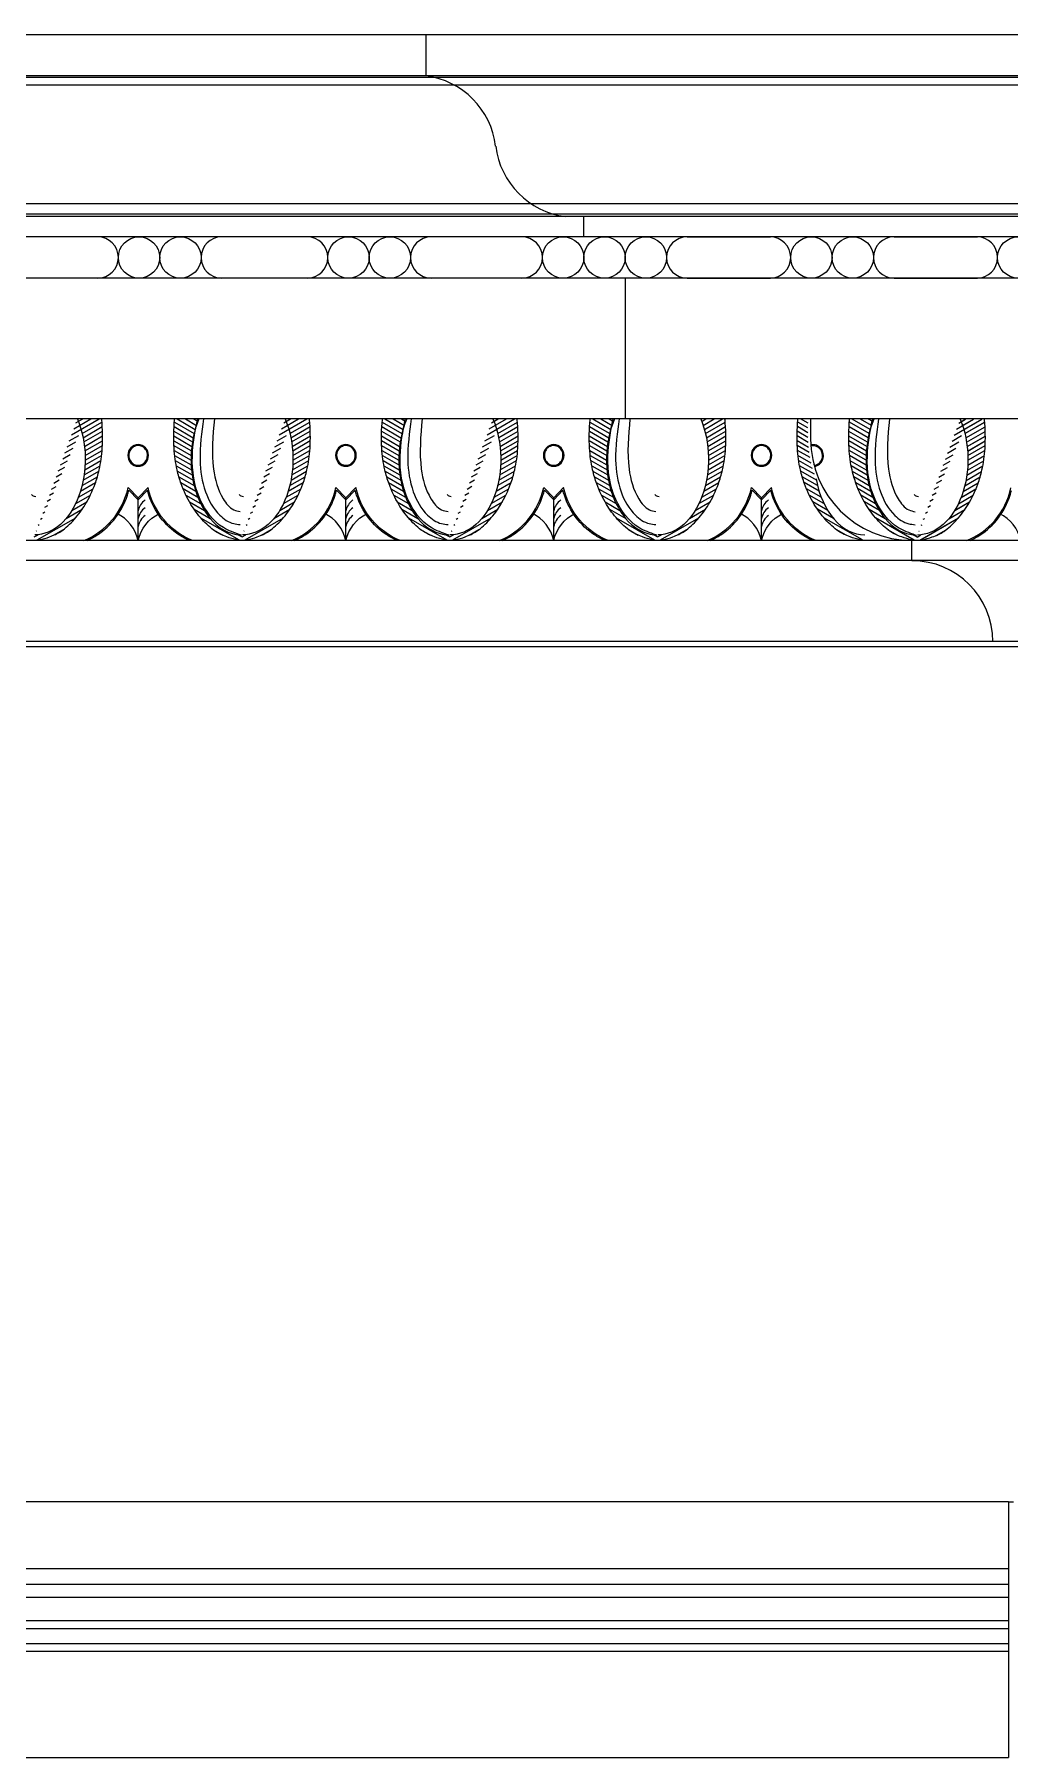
# Model space of a CAD drawing. Header units: millimetres. Extents: x -942 to 1387, y 0 to 1964.
# Drawn here: x 455.7 to 644.2, y 1139.8 to 1473.2 of the extents above; entities that cross this region are included whole.
import ezdxf

# ---------------------------------------------------------------- set-up
doc = ezdxf.new("R2010")
doc.units = ezdxf.units.MM
doc.layers.add('ceco.net 174', color=7, linetype='Continuous')

msp = doc.modelspace()

# ---------------------------------------------------------------- hatches: boundary and pattern name
at = {"layer": 'ceco.net 174'}
h = msp.add_hatch(dxfattribs=at)
h.set_pattern_fill('LINE', color=256, scale=0.25, angle=30, style=0)
h.set_pattern_definition([(30, (-1407.2446, -743.4824), (-0.396875, 0.68740766), [])])
edge = h.paths.add_edge_path()
edge.add_spline(control_points=[(456.41, 1375.4), (457.32, 1375.57), (458.91, 1376.08), (461.03, 1377.04), (463.56, 1379.45), (465.71, 1382.42), (467.25, 1385.63), (468.35, 1389.37), (468.9, 1393.33), (468.83, 1396.87), (468.64, 1398.75), (468.64, 1398.8)], knot_values=[0, 0, 0, 0, 1.778216, 4.322494, 7.679394, 11.44971, 16.024111, 18.840232, 22.952868, 27.800435, 27.933116, 27.933116, 27.933116, 27.933116], degree=3, periodic=0)
edge.add_line((468.64, 1398.8), (463.95, 1398.8))
edge.add_ellipse((455.7, 1390.98), major_axis=(0, -14.6), ratio=0.669184, start_angle=0, end_angle=122.3722, ccw=False)
edge.add_line((455.7, 1376.38), (455.61, 1376.38))
edge.add_line((455.61, 1376.38), (455.61, 1375.4))
edge.add_line((455.61, 1375.4), (456.41, 1375.4))
h = msp.add_hatch(dxfattribs=at)
h.set_pattern_fill('LINE', color=256, scale=0.25, angle=30, style=0)
h.set_pattern_definition([(150, (2358.6426, -743.4824), (0.396875, 0.68740766), [])])
edge = h.paths.add_edge_path()
edge.add_spline(control_points=[(494.99, 1375.4), (494.08, 1375.57), (492.49, 1376.08), (490.37, 1377.04), (487.84, 1379.45), (485.68, 1382.42), (484.15, 1385.63), (483.05, 1389.37), (482.5, 1393.33), (482.57, 1396.87), (482.76, 1398.75), (482.76, 1398.8)], knot_values=[0, 0, 0, 0, 1.778216, 4.322494, 7.679394, 11.44971, 16.024111, 18.840232, 22.952868, 27.800435, 27.933116, 27.933116, 27.933116, 27.933116], degree=3, periodic=0)
edge.add_line((482.76, 1398.8), (487.45, 1398.8))
edge.add_ellipse((495.7, 1390.98), major_axis=(0, -14.6), ratio=0.669184, start_angle=237.6278, end_angle=360)
edge.add_line((495.7, 1376.38), (495.79, 1376.38))
edge.add_line((495.79, 1376.38), (495.79, 1375.4))
edge.add_line((495.79, 1375.4), (494.99, 1375.4))
h = msp.add_hatch(dxfattribs=at)
h.set_pattern_fill('LINE', color=256, scale=0.25, angle=30, style=0)
h.set_pattern_definition([(30, (-1367.0715, -743.4824), (-0.396875, 0.68740766), [])])
edge = h.paths.add_edge_path()
edge.add_spline(control_points=[(496.59, 1375.4), (497.49, 1375.57), (499.08, 1376.08), (501.2, 1377.04), (503.73, 1379.45), (505.89, 1382.42), (507.42, 1385.63), (508.52, 1389.37), (509.07, 1393.33), (509.01, 1396.87), (508.81, 1398.75), (508.81, 1398.8)], knot_values=[0, 0, 0, 0, 1.778216, 4.322494, 7.679394, 11.44971, 16.024111, 18.840232, 22.952868, 27.800435, 27.933116, 27.933116, 27.933116, 27.933116], degree=3, periodic=0)
edge.add_line((508.81, 1398.8), (504.12, 1398.8))
edge.add_ellipse((495.87, 1390.98), major_axis=(0, -14.6), ratio=0.669184, start_angle=0, end_angle=122.3722, ccw=False)
edge.add_line((495.87, 1376.38), (495.79, 1376.38))
edge.add_line((495.79, 1376.38), (495.79, 1375.4))
edge.add_line((495.79, 1375.4), (496.59, 1375.4))
h = msp.add_hatch(dxfattribs=at)
h.set_pattern_fill('LINE', color=256, scale=0.25, angle=30, style=0)
h.set_pattern_definition([(150, (2398.8156, -743.4824), (0.396875, 0.68740766), [])])
edge = h.paths.add_edge_path()
edge.add_spline(control_points=[(535.16, 1375.4), (534.25, 1375.57), (532.66, 1376.08), (530.54, 1377.04), (528.01, 1379.45), (525.86, 1382.42), (524.33, 1385.63), (523.22, 1389.37), (522.67, 1393.33), (522.74, 1396.87), (522.93, 1398.75), (522.94, 1398.8)], knot_values=[0, 0, 0, 0, 1.778216, 4.322494, 7.679394, 11.44971, 16.024111, 18.840232, 22.952868, 27.800435, 27.933116, 27.933116, 27.933116, 27.933116], degree=3, periodic=0)
edge.add_line((522.94, 1398.8), (527.62, 1398.8))
edge.add_ellipse((535.87, 1390.98), major_axis=(0, -14.6), ratio=0.669184, start_angle=237.6278, end_angle=360)
edge.add_line((535.87, 1376.38), (535.96, 1376.38))
edge.add_line((535.96, 1376.38), (535.96, 1375.4))
edge.add_line((535.96, 1375.4), (535.16, 1375.4))
h = msp.add_hatch(dxfattribs=at)
h.set_pattern_fill('LINE', color=256, scale=0.25, angle=30, style=0)
h.set_pattern_definition([(30, (-1326.8985, -743.4824), (-0.396875, 0.68740766), [])])
edge = h.paths.add_edge_path()
edge.add_spline(control_points=[(536.76, 1375.4), (537.67, 1375.57), (539.25, 1376.08), (541.37, 1377.04), (543.91, 1379.45), (546.06, 1382.42), (547.59, 1385.63), (548.7, 1389.37), (549.24, 1393.33), (549.18, 1396.87), (548.99, 1398.75), (548.98, 1398.8)], knot_values=[0, 0, 0, 0, 1.778216, 4.322494, 7.679394, 11.44971, 16.024111, 18.840232, 22.952868, 27.800435, 27.933116, 27.933116, 27.933116, 27.933116], degree=3, periodic=0)
edge.add_line((548.98, 1398.8), (544.3, 1398.8))
edge.add_ellipse((536.05, 1390.98), major_axis=(0, -14.6), ratio=0.669184, start_angle=0, end_angle=122.3722, ccw=False)
edge.add_line((536.05, 1376.38), (535.96, 1376.38))
edge.add_line((535.96, 1376.38), (535.96, 1375.4))
edge.add_line((535.96, 1375.4), (536.76, 1375.4))
h = msp.add_hatch(dxfattribs=at)
h.set_pattern_fill('LINE', color=256, scale=0.25, angle=30, style=0)
h.set_pattern_definition([(150, (2438.9886, -743.4824), (0.396875, 0.68740766), [])])
edge = h.paths.add_edge_path()
edge.add_spline(control_points=[(575.33, 1375.4), (574.42, 1375.57), (572.84, 1376.08), (570.72, 1377.04), (568.18, 1379.45), (566.03, 1382.42), (564.5, 1385.63), (563.39, 1389.37), (562.85, 1393.33), (562.91, 1396.87), (563.1, 1398.75), (563.11, 1398.8)], knot_values=[0, 0, 0, 0, 1.778216, 4.322494, 7.679394, 11.44971, 16.024111, 18.840232, 22.952868, 27.800435, 27.933116, 27.933116, 27.933116, 27.933116], degree=3, periodic=0)
edge.add_line((563.11, 1398.8), (567.79, 1398.8))
edge.add_ellipse((576.05, 1390.98), major_axis=(0, -14.6), ratio=0.669184, start_angle=237.6278, end_angle=360)
edge.add_line((576.05, 1376.38), (576.13, 1376.38))
edge.add_line((576.13, 1376.38), (576.13, 1375.4))
edge.add_line((576.13, 1375.4), (575.33, 1375.4))
h = msp.add_hatch(dxfattribs=at)
h.set_pattern_fill('LINE', color=256, scale=0.25, angle=30, style=0)
h.set_pattern_definition([(30, (-1236.5615, -743.5128), (-0.396875, 0.68740766), [])])
edge = h.paths.add_edge_path()
edge.add_spline(control_points=[(627.1, 1375.37), (628, 1375.54), (629.59, 1376.05), (631.71, 1377.01), (634.24, 1379.42), (636.4, 1382.39), (637.93, 1385.6), (639.03, 1389.34), (639.58, 1393.3), (639.52, 1396.84), (639.32, 1398.72), (639.32, 1398.77)], knot_values=[0, 0, 0, 0, 1.778216, 4.322494, 7.679394, 11.44971, 16.024111, 18.840232, 22.952868, 27.800435, 27.933116, 27.933116, 27.933116, 27.933116], degree=3, periodic=0)
edge.add_line((639.32, 1398.77), (634.63, 1398.77))
edge.add_ellipse((626.38, 1390.95), major_axis=(0, 14.6), ratio=0.669184, start_angle=180, end_angle=302.3722, ccw=False)
edge.add_line((626.38, 1376.35), (626.3, 1376.35))
edge.add_line((626.3, 1376.35), (626.3, 1375.37))
edge.add_line((626.3, 1375.37), (627.1, 1375.37))
h = msp.add_hatch(dxfattribs=at)
h.set_pattern_fill('LINE', color=256, scale=0.25, angle=30, style=0)
h.set_pattern_definition([(30, (-1236.5615, -743.5128), (-0.396875, 0.68740766), [])])
edge = h.paths.add_edge_path()
edge.add_spline(control_points=[(627.1, 1375.37), (628, 1375.54), (629.59, 1376.05), (631.71, 1377.01), (634.24, 1379.42), (636.4, 1382.39), (637.93, 1385.6), (639.03, 1389.34), (639.58, 1393.3), (639.52, 1396.84), (639.32, 1398.72), (639.32, 1398.77)], knot_values=[0, 0, 0, 0, 1.778216, 4.322494, 7.679394, 11.44971, 16.024111, 18.840232, 22.952868, 27.800435, 27.933116, 27.933116, 27.933116, 27.933116], degree=3, periodic=0)
edge.add_line((639.32, 1398.77), (634.63, 1398.77))
edge.add_ellipse((626.38, 1390.95), major_axis=(0, -14.6), ratio=0.669184, start_angle=0, end_angle=122.3722, ccw=False)
edge.add_line((626.38, 1376.35), (626.3, 1376.35))
edge.add_line((626.3, 1376.35), (626.3, 1375.37))
edge.add_line((626.3, 1375.37), (627.1, 1375.37))

# ---------------------------------------------------------------- linework, layer by layer
at = {"layer": 'ceco.net 174', "lineweight": 5}
for p, q in [((0, 1473.2), (942.12, 1473.2)), ((531.33, 1473.2), (531.33, 1465.2)), ((942.12, 1465.2), (0, 1465.2)), ((940.37, 1464.87), (0, 1464.87)), ((936.56, 1463.37), (0, 1463.37)), ((921.78, 1440.46), (0, 1440.46)), ((917.5, 1438.46), (0, 1438.46)), ((915.13, 1437.96), (0, 1437.96)), ((561.87, 1434.04), (561.87, 1437.96)), ((911.58, 1434.04), (0, 1434.04)), ((908.04, 1426.04), (0, 1426.04)), ((569.87, 1426.04), (569.87, 1398.8)), ((903.58, 1398.8), (0, 1398.8)), ((584.66, 1398.32), (585.49, 1398.8)), ((584.94, 1397.56), (587.08, 1398.8)), ((585.18, 1396.79), (588.66, 1398.8)), ((585.39, 1395.99), (589.21, 1398.2)), ((585.58, 1395.18), (589.28, 1397.32)), ((605.2, 1396.14), (603.16, 1397.32)), ((605.2, 1397.06), (603.22, 1398.2)), ((605.22, 1397.97), (603.77, 1398.8)), ((605.74, 1394.88), (605.74, 1398.8)), ((616.85, 1395.15), (613.15, 1397.29)), ((617.03, 1395.96), (613.22, 1398.17)), ((617.24, 1396.76), (613.76, 1398.77)), ((617.49, 1397.53), (615.35, 1398.77)), ((617.76, 1398.29), (616.94, 1398.77)), ((634.83, 1398.29), (635.65, 1398.77)), ((635.1, 1397.53), (637.24, 1398.77)), ((635.35, 1396.76), (638.83, 1398.77)), ((635.56, 1395.96), (639.38, 1398.17)), ((635.74, 1395.15), (639.44, 1397.29)), ((585.72, 1394.35), (589.32, 1396.43)), ((585.84, 1393.5), (589.34, 1395.52)), ((585.93, 1392.63), (589.34, 1394.6)), ((585.98, 1391.75), (589.31, 1393.67)), ((605.26, 1394.27), (603.1, 1395.52)), ((605.34, 1393.31), (603.1, 1394.6)), ((605.21, 1395.22), (603.12, 1396.43)), ((605.45, 1392.33), (603.13, 1393.67)), ((616.59, 1393.47), (613.09, 1395.49)), ((616.5, 1392.6), (613.09, 1394.57)), ((616.7, 1394.32), (613.11, 1396.4)), ((616.45, 1391.72), (613.12, 1393.64)), ((635.89, 1394.32), (639.48, 1396.4)), ((636.01, 1393.47), (639.5, 1395.49)), ((636.09, 1392.6), (639.5, 1394.57)), ((636.14, 1391.72), (639.47, 1393.64)), ((585.89, 1388.95), (589.03, 1390.76)), ((585.96, 1389.91), (589.16, 1391.75)), ((585.99, 1390.84), (589.25, 1392.72)), ((605.62, 1391.32), (603.19, 1392.72)), ((605.83, 1390.28), (603.28, 1391.75)), ((606.1, 1389.21), (603.41, 1390.76)), ((616.44, 1390.81), (613.18, 1392.69)), ((616.46, 1389.88), (613.27, 1391.72)), ((616.53, 1388.92), (613.4, 1390.73)), ((636.06, 1388.92), (639.19, 1390.73)), ((636.13, 1389.88), (639.32, 1391.72)), ((636.15, 1390.81), (639.41, 1392.69)), ((585.38, 1385.9), (588.33, 1387.61)), ((585.61, 1386.95), (588.62, 1388.69)), ((585.78, 1387.97), (588.85, 1389.74)), ((606.45, 1388.09), (603.58, 1389.74)), ((606.83, 1386.95), (603.81, 1388.69)), ((607.06, 1385.9), (604.1, 1387.61)), ((606.47, 1389.91), (606.36, 1389.97)), ((616.65, 1387.94), (613.57, 1389.71)), ((616.82, 1386.92), (613.8, 1388.66)), ((617.05, 1385.87), (614.09, 1387.58)), ((635.54, 1385.87), (638.5, 1387.58)), ((635.77, 1386.92), (638.79, 1388.66)), ((635.94, 1387.94), (639.02, 1389.71)), ((584.14, 1382.44), (586.99, 1384.08)), ((584.67, 1383.66), (587.53, 1385.31)), ((585.07, 1384.81), (587.98, 1386.49)), ((594.29, 1385.52), (596.22, 1383.53)), ((594.43, 1385.02), (596.22, 1383.17)), ((598.14, 1385.52), (596.22, 1383.53)), ((598.01, 1385.02), (596.22, 1383.17)), ((607.36, 1384.81), (604.46, 1386.49)), ((607.76, 1383.66), (604.9, 1385.31)), ((608.29, 1382.44), (605.45, 1384.08)), ((617.35, 1384.78), (614.45, 1386.46)), ((617.75, 1383.63), (614.89, 1385.28)), ((618.28, 1382.41), (615.44, 1384.05)), ((634.31, 1382.41), (637.15, 1384.05)), ((634.84, 1383.63), (637.7, 1385.28)), ((635.24, 1384.78), (638.14, 1386.46)), ((582.28, 1379.53), (585.4, 1381.33)), ((583.41, 1381.1), (586.3, 1382.77)), ((596.22, 1375.3), (596.22, 1383.53)), ((609.02, 1381.1), (606.14, 1382.77)), ((610.15, 1379.53), (607.04, 1381.33)), ((619.02, 1381.07), (616.13, 1382.74)), ((620.15, 1379.5), (617.03, 1381.3)), ((632.45, 1379.5), (635.56, 1381.3)), ((633.58, 1381.07), (636.46, 1382.74)), ((576.71, 1375.4), (584.14, 1379.69)), ((579.86, 1376.3), (581.79, 1377.41)), ((615.73, 1375.4), (608.3, 1379.69)), ((612.57, 1376.3), (610.65, 1377.41)), ((625.72, 1375.37), (618.29, 1379.66)), ((622.56, 1376.27), (620.64, 1377.38)), ((626.87, 1375.37), (634.3, 1379.66)), ((630.03, 1376.27), (631.95, 1377.38)), ((848.14, 1375.3), (0, 1375.3)), ((576.13, 1375.98), (576.88, 1376.41)), ((625.31, 1371.39), (625.31, 1375.3)), ((626.3, 1375.95), (625.55, 1376.38)), ((626.3, 1375.95), (627.05, 1376.38)), ((848.14, 1371.39), (0, 1371.39)), ((832.48, 1355.72), (0, 1355.72)), ((828.48, 1354.73), (0, 1354.73)), ((643.98, 1189.3), (266.71, 1189.3)), ((643.98, 1189.3), (643.98, 1139.8)), ((643.98, 1189.3), (644.98, 1189.3)), ((643.98, 1176.3), (266.71, 1176.3)), ((643.98, 1173.3), (266.71, 1173.3)), ((643.98, 1170.8), (266.71, 1170.8)), ((266.71, 1166.3), (643.98, 1166.3)), ((266.71, 1164.8), (643.98, 1164.8)), ((643.98, 1164.74), (643.98, 1139.8)), ((643.98, 1161.8), (266.71, 1161.8)), ((643.98, 1160.3), (266.71, 1160.3)), ((266.71, 1139.8), (643.98, 1139.8))]:
    msp.add_line(p, q, dxfattribs=at)
at = {"layer": 'ceco.net 174'}
for p, q in [((581.87, 1434.04), (597.97, 1434.04)), ((621.87, 1434.04), (637.97, 1434.04)), ((581.87, 1426.04), (597.97, 1426.04)), ((621.87, 1426.04), (637.97, 1426.04)), ((473.77, 1385.52), (475.7, 1383.53)), ((473.91, 1385.02), (475.7, 1383.17)), ((477.62, 1385.52), (475.7, 1383.53)), ((477.49, 1385.02), (475.7, 1383.17)), ((513.95, 1385.52), (515.87, 1383.53)), ((514.08, 1385.02), (515.87, 1383.17)), ((517.8, 1385.52), (515.87, 1383.53)), ((517.66, 1385.02), (515.87, 1383.17)), ((554.12, 1385.52), (556.05, 1383.53)), ((554.26, 1385.02), (556.05, 1383.17)), ((557.97, 1385.52), (556.05, 1383.53)), ((557.83, 1385.02), (556.05, 1383.17)), ((475.7, 1375.3), (475.7, 1383.53)), ((515.87, 1375.3), (515.87, 1383.53)), ((556.05, 1375.3), (556.05, 1383.53))]:
    msp.add_line(p, q, dxfattribs=at)
at = {"layer": 'ceco.net 174', "lineweight": 5}
for centre in [(475.87, 1430.04), (483.87, 1430.04), (516.37, 1430.04), (524.37, 1430.04), (557.87, 1430.04), (565.87, 1430.04)]:
    msp.add_circle(centre, 4, dxfattribs=at)
at = {"layer": 'ceco.net 174'}
for centre in [(573.87, 1430.04), (605.87, 1430.04), (613.87, 1430.04), (645.87, 1430.04)]:
    msp.add_circle(centre, 4, dxfattribs=at)
at = {"layer": 'ceco.net 174', "lineweight": 5}
for centre, radius, start, end in [((529.3, 1449.69), 15.64, 6.9297, 82.5438), ((560.36, 1453.47), 15.64, 186.9297, 262.5438), ((467.87, 1430.04), 4, 270, 90), ((491.87, 1430.04), 4, 90, 270), ((508.37, 1430.04), 4, 270, 90), ((532.37, 1430.04), 4, 90, 270), ((549.87, 1430.04), 4, 270, 90), ((625.31, 1394.88), 19.58, 180, 270), ((599.51, 1380.39), 3.35, 125.1834, 169.072), ((599.51, 1378.88), 3.35, 125.1834, 169.072), ((599.51, 1377.37), 3.35, 125.1834, 169.072), ((625.31, 1355.72), 15.66, 0, 90)]:
    msp.add_arc(centre, radius, start, end, dxfattribs=at)
at = {"layer": 'ceco.net 174'}
for centre, radius, start, end in [((581.87, 1430.04), 4, 90, 270), ((597.87, 1430.04), 4, 270, 90), ((621.87, 1430.04), 4, 90, 270), ((637.87, 1430.04), 4, 270, 90), ((478.99, 1380.39), 3.35, 125.1834, 169.072), ((478.99, 1378.88), 3.35, 125.1834, 169.072), ((519.16, 1380.39), 3.35, 125.1834, 169.072), ((519.16, 1378.88), 3.35, 125.1834, 169.072), ((559.34, 1380.39), 3.35, 125.1834, 169.072), ((559.34, 1378.88), 3.35, 125.1834, 169.072), ((478.99, 1377.37), 3.35, 125.1834, 169.072), ((519.16, 1377.37), 3.35, 125.1834, 169.072), ((559.34, 1377.37), 3.35, 125.1834, 169.072)]:
    msp.add_arc(centre, radius, start, end, dxfattribs=at)
at = {"layer": 'ceco.net 174', "extrusion": (0, 0, -1)}
for centre, major_axis, ratio, start_param, end_param in [((455.7, 1390.98), (0, -14.6), 0.669184, 4.147387, 6.283185), ((495.87, 1390.98), (0, -14.6), 0.669184, 4.147387, 6.283185), ((536.05, 1390.98), (0, -14.6), 0.669184, 4.147387, 6.283185), ((626.38, 1390.95), (0, 14.6), 0.669184, 1.005794, 3.141593), ((626.38, 1390.95), (0, -14.6), 0.669184, 4.147387, 6.283185), ((475.7, 1391.75), (0, 2.1), 0.951264, 4.712389, 10.995574), ((515.87, 1391.75), (0, 2.1), 0.951264, 4.712389, 10.995574), ((556.05, 1391.75), (0, 2.1), 0.951264, 4.712389, 10.995574), ((490.99, 1388.84), (0, 14.44), 0.951264, 3.496213, 4.480237), ((531.16, 1388.84), (0, 14.44), 0.951264, 3.496213, 4.480237), ((571.34, 1388.84), (0, 14.44), 0.951264, 3.496213, 4.480237), ((482.85, 1373.46), (0, 7.74), 0.951264, -1.330793, -0.430056), ((523.02, 1373.46), (0, 7.74), 0.951264, -1.330793, -0.430056), ((563.2, 1373.46), (0, 7.74), 0.951264, -1.330793, -0.430056)]:
    msp.add_ellipse(centre, major_axis=major_axis, ratio=ratio, start_param=start_param, end_param=end_param, dxfattribs=at)
at = {"layer": 'ceco.net 174'}
for centre, major_axis, ratio, start_param, end_param in [((495.7, 1390.98), (0, -14.6), 0.669184, 4.147387, 6.283185), ((535.87, 1390.98), (0, -14.6), 0.669184, 4.147387, 6.283185), ((576.05, 1390.98), (0, -14.6), 0.669184, 4.147387, 6.283185), ((460.41, 1388.84), (0, 14.44), 0.951264, 3.496213, 4.480237), ((500.58, 1388.84), (0, 14.44), 0.951264, 3.496213, 4.480237), ((540.75, 1388.84), (0, 14.44), 0.951264, 3.496213, 4.480237), ((631.09, 1388.81), (0, 14.44), 0.951264, 3.496213, 4.480237), ((631.09, 1388.81), (0, 14.44), 0.951264, 3.496213, 4.480237), ((468.55, 1373.46), (0, 7.74), 0.951264, -1.330793, -0.430056), ((508.72, 1373.46), (0, 7.74), 0.951264, -1.330793, -0.430056), ((548.89, 1373.46), (0, 7.74), 0.951264, -1.330793, -0.430056), ((639.23, 1373.43), (0, 7.74), 0.951264, -1.330793, -0.430056), ((639.23, 1373.43), (0, 7.74), 0.951264, -1.330793, -0.430056)]:
    msp.add_ellipse(centre, major_axis=major_axis, ratio=ratio, start_param=start_param, end_param=end_param, dxfattribs=at)
at = {"layer": 'ceco.net 174', "lineweight": 5, "extrusion": (0, 0, -1)}
for centre, major_axis, ratio, start_param, end_param in [((576.22, 1390.98), (0, -14.6), 0.669184, 4.147387, 6.283185), ((626.38, 1390.95), (0, -14.6), 0.669184, 4.147387, 6.283185), ((596.22, 1391.75), (0, 2.1), 0.951264, 4.712389, 10.995574), ((611.51, 1388.84), (0, 14.44), 0.951264, 3.496213, 4.480237), ((603.37, 1373.46), (0, 7.74), 0.951264, -1.330793, -0.430056)]:
    msp.add_ellipse(centre, major_axis=major_axis, ratio=ratio, start_param=start_param, end_param=end_param, dxfattribs=at)
at = {"layer": 'ceco.net 174', "lineweight": 5}
for centre, major_axis, ratio, start_param, end_param in [((626.21, 1390.95), (0, 14.6), 0.669184, 1.005794, 3.141593), ((606.21, 1391.72), (0, 2.1), 0.951264, 3.263453, 6.506145), ((616.22, 1390.98), (0, -14.6), 0.669184, 4.975037, 6.283185), ((580.93, 1388.84), (0, 14.44), 0.951264, 3.496213, 4.480237), ((589.07, 1373.46), (0, 7.74), 0.951264, -1.330793, -0.430056)]:
    msp.add_ellipse(centre, major_axis=major_axis, ratio=ratio, start_param=start_param, end_param=end_param, dxfattribs=at)
at = {"layer": 'ceco.net 174'}
for points, knots in [([(456.41, 1375.4), (457.32, 1375.57), (458.91, 1376.08), (461.03, 1377.04), (463.56, 1379.45), (465.71, 1382.42), (467.25, 1385.63), (468.35, 1389.37), (468.9, 1393.33), (468.83, 1396.87), (468.64, 1398.75), (468.64, 1398.8)], [0, 0, 0, 0, 1.778216, 4.322494, 7.679394, 11.44971, 16.024111, 18.840232, 22.952868, 27.800435, 27.933116, 27.933116, 27.933116, 27.933116]), ([(494.99, 1375.4), (494.08, 1375.57), (492.49, 1376.08), (490.37, 1377.04), (487.84, 1379.45), (485.68, 1382.42), (484.15, 1385.63), (483.05, 1389.37), (482.5, 1393.33), (482.57, 1396.87), (482.76, 1398.75), (482.76, 1398.8)], [0, 0, 0, 0, 1.778216, 4.322494, 7.679394, 11.44971, 16.024111, 18.840232, 22.952868, 27.800435, 27.933116, 27.933116, 27.933116, 27.933116]), ([(495.44, 1376.38), (494.31, 1376.78), (490.94, 1377.97), (486.87, 1383.5), (485.72, 1391.23), (486.72, 1396.41), (487.19, 1398.8)], [0, 0, 0, 0, 3.547585, 10.610019, 19.101009, 26.373646, 26.373646, 26.373646, 26.373646]), ([(488.33, 1398.8), (487.97, 1396.16), (487.32, 1391.46), (488.29, 1384.91), (490.72, 1380.51), (493.54, 1378.55), (495.01, 1378.42), (495.44, 1378.38)], [0, 0, 0, 0, 7.960542, 14.18794, 19.515644, 22.650055, 23.921532, 23.921532, 23.921532, 23.921532]), ([(490.44, 1398.8), (490.14, 1395.54), (489.67, 1390.26), (491.33, 1384.19), (493.61, 1381.28), (495.01, 1380.97), (495.44, 1380.88)], [0, 0, 0, 0, 9.708222, 15.739888, 18.694225, 19.9821, 19.9821, 19.9821, 19.9821]), ([(496.59, 1375.4), (497.49, 1375.57), (499.08, 1376.08), (501.2, 1377.04), (503.73, 1379.45), (505.89, 1382.42), (507.42, 1385.63), (508.52, 1389.37), (509.07, 1393.33), (509.01, 1396.87), (508.81, 1398.75), (508.81, 1398.8)], [0, 0, 0, 0, 1.778216, 4.322494, 7.679394, 11.44971, 16.024111, 18.840232, 22.952868, 27.800435, 27.933116, 27.933116, 27.933116, 27.933116]), ([(535.16, 1375.4), (534.25, 1375.57), (532.66, 1376.08), (530.54, 1377.04), (528.01, 1379.45), (525.86, 1382.42), (524.33, 1385.63), (523.22, 1389.37), (522.67, 1393.33), (522.74, 1396.87), (522.93, 1398.75), (522.94, 1398.8)], [0, 0, 0, 0, 1.778216, 4.322494, 7.679394, 11.44971, 16.024111, 18.840232, 22.952868, 27.800435, 27.933116, 27.933116, 27.933116, 27.933116]), ([(535.61, 1376.38), (534.49, 1376.78), (531.11, 1377.97), (527.05, 1383.5), (525.89, 1391.23), (526.9, 1396.41), (527.36, 1398.8)], [0, 0, 0, 0, 3.547585, 10.610019, 19.101009, 26.373646, 26.373646, 26.373646, 26.373646]), ([(528.5, 1398.8), (528.14, 1396.16), (527.5, 1391.46), (528.46, 1384.91), (530.89, 1380.51), (533.71, 1378.55), (535.19, 1378.42), (535.61, 1378.38)], [0, 0, 0, 0, 7.960542, 14.18794, 19.515644, 22.650055, 23.921532, 23.921532, 23.921532, 23.921532]), ([(530.61, 1398.8), (530.32, 1395.54), (529.85, 1390.26), (531.51, 1384.19), (533.78, 1381.28), (535.19, 1380.97), (535.61, 1380.88)], [0, 0, 0, 0, 9.708222, 15.739888, 18.694225, 19.9821, 19.9821, 19.9821, 19.9821]), ([(536.76, 1375.4), (537.67, 1375.57), (539.25, 1376.08), (541.37, 1377.04), (543.91, 1379.45), (546.06, 1382.42), (547.59, 1385.63), (548.7, 1389.37), (549.24, 1393.33), (549.18, 1396.87), (548.99, 1398.75), (548.98, 1398.8)], [0, 0, 0, 0, 1.778216, 4.322494, 7.679394, 11.44971, 16.024111, 18.840232, 22.952868, 27.800435, 27.933116, 27.933116, 27.933116, 27.933116]), ([(575.33, 1375.4), (574.42, 1375.57), (572.84, 1376.08), (570.72, 1377.04), (568.18, 1379.45), (566.03, 1382.42), (564.5, 1385.63), (563.39, 1389.37), (562.85, 1393.33), (562.91, 1396.87), (563.1, 1398.75), (563.11, 1398.8)], [0, 0, 0, 0, 1.778216, 4.322494, 7.679394, 11.44971, 16.024111, 18.840232, 22.952868, 27.800435, 27.933116, 27.933116, 27.933116, 27.933116]), ([(575.79, 1376.38), (574.66, 1376.78), (571.29, 1377.97), (567.22, 1383.5), (566.06, 1391.23), (567.07, 1396.41), (567.53, 1398.8)], [0, 0, 0, 0, 3.547585, 10.610019, 19.101009, 26.373646, 26.373646, 26.373646, 26.373646]), ([(568.68, 1398.8), (568.32, 1396.16), (567.67, 1391.46), (568.63, 1384.91), (571.07, 1380.51), (573.89, 1378.55), (575.36, 1378.42), (575.79, 1378.38)], [0, 0, 0, 0, 7.960542, 14.18794, 19.515644, 22.650055, 23.921532, 23.921532, 23.921532, 23.921532]), ([(570.78, 1398.8), (570.49, 1395.54), (570.02, 1390.26), (571.68, 1384.19), (573.95, 1381.28), (575.36, 1380.97), (575.79, 1380.88)], [0, 0, 0, 0, 9.708222, 15.739888, 18.694225, 19.9821, 19.9821, 19.9821, 19.9821]), ([(625.95, 1376.35), (624.82, 1376.75), (621.45, 1377.94), (617.38, 1383.47), (616.23, 1391.2), (617.23, 1396.38), (617.7, 1398.77)], [0, 0, 0, 0, 3.547585, 10.610019, 19.101009, 26.373646, 26.373646, 26.373646, 26.373646]), ([(618.84, 1398.77), (618.48, 1396.13), (617.83, 1391.43), (618.8, 1384.88), (621.23, 1380.48), (624.05, 1378.52), (625.52, 1378.39), (625.95, 1378.35)], [0, 0, 0, 0, 7.960542, 14.18794, 19.515644, 22.650055, 23.921532, 23.921532, 23.921532, 23.921532]), ([(620.95, 1398.77), (620.65, 1395.51), (620.18, 1390.23), (621.84, 1384.16), (624.12, 1381.25), (625.52, 1380.94), (625.95, 1380.85)], [0, 0, 0, 0, 9.708222, 15.739888, 18.694225, 19.9821, 19.9821, 19.9821, 19.9821]), ([(627.1, 1375.37), (628, 1375.54), (629.59, 1376.05), (631.71, 1377.01), (634.24, 1379.42), (636.4, 1382.39), (637.93, 1385.6), (639.03, 1389.34), (639.58, 1393.3), (639.52, 1396.84), (639.32, 1398.72), (639.32, 1398.77)], [0, 0, 0, 0, 1.778216, 4.322494, 7.679394, 11.44971, 16.024111, 18.840232, 22.952868, 27.800435, 27.933116, 27.933116, 27.933116, 27.933116]), ([(627.1, 1375.37), (628, 1375.54), (629.59, 1376.05), (631.71, 1377.01), (634.24, 1379.42), (636.4, 1382.39), (637.93, 1385.6), (639.03, 1389.34), (639.58, 1393.3), (639.52, 1396.84), (639.32, 1398.72), (639.32, 1398.77)], [0, 0, 0, 0, 1.778216, 4.322494, 7.679394, 11.44971, 16.024111, 18.840232, 22.952868, 27.800435, 27.933116, 27.933116, 27.933116, 27.933116]), ([(473.9, 1391.75), (473.9, 1391.96), (473.93, 1392.17), (474.11, 1392.71), (474.32, 1393.02), (474.85, 1393.46), (475.17, 1393.6), (475.84, 1393.68), (476.19, 1393.62), (476.79, 1393.3), (477.05, 1393.05), (477.41, 1392.44), (477.5, 1392.08), (477.49, 1391.36), (477.39, 1391), (477.01, 1390.4), (476.74, 1390.16), (476.13, 1389.87), (475.78, 1389.82), (475.11, 1389.92), (474.79, 1390.07), (474.28, 1390.53), (474.08, 1390.84), (473.93, 1391.37), (473.9, 1391.56), (473.9, 1391.75)], [4.712389, 4.712389, 4.712389, 4.712389, 5.044831, 5.044831, 5.610044, 5.610044, 6.175256, 6.175256, 6.740468, 6.740468, 7.305681, 7.305681, 7.870893, 7.870893, 8.436106, 8.436106, 9.001318, 9.001318, 9.56653, 9.56653, 10.131743, 10.131743, 10.696955, 10.696955, 10.995574, 10.995574, 10.995574, 10.995574]), ([(514.07, 1391.75), (514.07, 1391.96), (514.11, 1392.17), (514.28, 1392.71), (514.49, 1393.02), (515.02, 1393.46), (515.34, 1393.6), (516.01, 1393.68), (516.36, 1393.62), (516.97, 1393.3), (517.23, 1393.05), (517.58, 1392.44), (517.68, 1392.08), (517.67, 1391.36), (517.56, 1391), (517.19, 1390.4), (516.92, 1390.16), (516.3, 1389.87), (515.95, 1389.82), (515.29, 1389.92), (514.96, 1390.07), (514.45, 1390.53), (514.25, 1390.84), (514.1, 1391.37), (514.07, 1391.56), (514.07, 1391.75)], [4.712389, 4.712389, 4.712389, 4.712389, 5.044831, 5.044831, 5.610044, 5.610044, 6.175256, 6.175256, 6.740468, 6.740468, 7.305681, 7.305681, 7.870893, 7.870893, 8.436106, 8.436106, 9.001318, 9.001318, 9.56653, 9.56653, 10.131743, 10.131743, 10.696955, 10.696955, 10.995574, 10.995574, 10.995574, 10.995574]), ([(554.25, 1391.75), (554.25, 1391.96), (554.28, 1392.17), (554.46, 1392.71), (554.66, 1393.02), (555.19, 1393.46), (555.52, 1393.6), (556.19, 1393.68), (556.53, 1393.62), (557.14, 1393.3), (557.4, 1393.05), (557.76, 1392.44), (557.85, 1392.08), (557.84, 1391.36), (557.73, 1391), (557.36, 1390.4), (557.09, 1390.16), (556.47, 1389.87), (556.13, 1389.82), (555.46, 1389.92), (555.14, 1390.07), (554.62, 1390.53), (554.43, 1390.84), (554.27, 1391.37), (554.25, 1391.56), (554.25, 1391.75)], [4.712389, 4.712389, 4.712389, 4.712389, 5.044831, 5.044831, 5.610044, 5.610044, 6.175256, 6.175256, 6.740468, 6.740468, 7.305681, 7.305681, 7.870893, 7.870893, 8.436106, 8.436106, 9.001318, 9.001318, 9.56653, 9.56653, 10.131743, 10.131743, 10.696955, 10.696955, 10.995574, 10.995574, 10.995574, 10.995574]), ([(455.08, 1384.19), (455.23, 1384.02), (455.33, 1383.95), (455.51, 1383.9), (455.68, 1383.86), (455.9, 1383.81)], [18.841496, 18.841496, 18.841496, 18.841496, 19.308586, 19.308586, 19.9821, 19.9821, 19.9821, 19.9821]), ([(465.83, 1375.3), (466.52, 1375.61), (467.18, 1375.97), (469.16, 1377.27), (470.36, 1378.39), (472.34, 1381.01), (473.11, 1382.49), (473.73, 1384.38), (473.83, 1384.7), (473.91, 1385.02)], [3.5393257, 3.5393257, 3.5393257, 3.5393257, 3.6991761, 3.6991761, 4.0399493, 4.0399493, 4.3807224, 4.3807224, 4.4488589, 4.4488589, 4.4488589, 4.4488589]), ([(485.57, 1375.3), (484.88, 1375.61), (484.22, 1375.97), (482.24, 1377.27), (481.04, 1378.39), (479.06, 1381.01), (478.28, 1382.49), (477.66, 1384.38), (477.57, 1384.7), (477.49, 1385.02)], [3.5393257, 3.5393257, 3.5393257, 3.5393257, 3.6991761, 3.6991761, 4.0399493, 4.0399493, 4.3807224, 4.3807224, 4.4488589, 4.4488589, 4.4488589, 4.4488589]), ([(495.25, 1384.19), (495.4, 1384.02), (495.5, 1383.95), (495.68, 1383.9), (495.85, 1383.86), (496.07, 1383.81)], [18.841496, 18.841496, 18.841496, 18.841496, 19.308586, 19.308586, 19.9821, 19.9821, 19.9821, 19.9821]), ([(506, 1375.3), (506.69, 1375.61), (507.35, 1375.97), (509.33, 1377.27), (510.54, 1378.39), (512.51, 1381.01), (513.29, 1382.49), (513.91, 1384.38), (514, 1384.7), (514.08, 1385.02)], [3.5393257, 3.5393257, 3.5393257, 3.5393257, 3.6991761, 3.6991761, 4.0399493, 4.0399493, 4.3807224, 4.3807224, 4.4488589, 4.4488589, 4.4488589, 4.4488589]), ([(525.74, 1375.3), (525.06, 1375.61), (524.39, 1375.97), (522.41, 1377.27), (521.21, 1378.39), (519.23, 1381.01), (518.46, 1382.49), (517.84, 1384.38), (517.74, 1384.7), (517.66, 1385.02)], [3.5393257, 3.5393257, 3.5393257, 3.5393257, 3.6991761, 3.6991761, 4.0399493, 4.0399493, 4.3807224, 4.3807224, 4.4488589, 4.4488589, 4.4488589, 4.4488589]), ([(535.43, 1384.19), (535.57, 1384.02), (535.68, 1383.95), (535.85, 1383.9), (536.02, 1383.86), (536.24, 1383.81)], [18.841496, 18.841496, 18.841496, 18.841496, 19.308586, 19.308586, 19.9821, 19.9821, 19.9821, 19.9821]), ([(546.17, 1375.3), (546.86, 1375.61), (547.53, 1375.97), (549.51, 1377.27), (550.71, 1378.39), (552.69, 1381.01), (553.46, 1382.49), (554.08, 1384.38), (554.17, 1384.7), (554.26, 1385.02)], [3.5393257, 3.5393257, 3.5393257, 3.5393257, 3.6991761, 3.6991761, 4.0399493, 4.0399493, 4.3807224, 4.3807224, 4.4488589, 4.4488589, 4.4488589, 4.4488589]), ([(565.92, 1375.3), (565.23, 1375.61), (564.56, 1375.97), (562.58, 1377.27), (561.38, 1378.39), (559.4, 1381.01), (558.63, 1382.49), (558.01, 1384.38), (557.92, 1384.7), (557.83, 1385.02)], [3.5393257, 3.5393257, 3.5393257, 3.5393257, 3.6991761, 3.6991761, 4.0399493, 4.0399493, 4.3807224, 4.3807224, 4.4488589, 4.4488589, 4.4488589, 4.4488589]), ([(575.6, 1384.19), (575.75, 1384.02), (575.85, 1383.95), (576.03, 1383.9), (576.19, 1383.86), (576.42, 1383.81)], [18.841496, 18.841496, 18.841496, 18.841496, 19.308586, 19.308586, 19.9821, 19.9821, 19.9821, 19.9821]), ([(625.76, 1384.16), (625.91, 1383.99), (626.01, 1383.92), (626.19, 1383.87), (626.36, 1383.83), (626.58, 1383.78)], [18.841496, 18.841496, 18.841496, 18.841496, 19.308586, 19.308586, 19.9821, 19.9821, 19.9821, 19.9821]), ([(636.58, 1375.3), (637.24, 1375.6), (637.88, 1375.95), (639.84, 1377.24), (641.05, 1378.36), (643.02, 1380.97), (643.8, 1382.46), (644.42, 1384.35), (644.51, 1384.67), (644.59, 1384.99)], [3.5446303, 3.5446303, 3.5446303, 3.5446303, 3.6991761, 3.6991761, 4.0399493, 4.0399493, 4.3807224, 4.3807224, 4.4488589, 4.4488589, 4.4488589, 4.4488589])]:
    msp.add_open_spline(points, degree=3, knots=knots, dxfattribs=at)
at = {"layer": 'ceco.net 174', "lineweight": 5}
for points, knots in [([(576.93, 1375.4), (577.84, 1375.57), (579.43, 1376.08), (581.55, 1377.04), (584.08, 1379.45), (586.23, 1382.42), (587.76, 1385.63), (588.87, 1389.37), (589.42, 1393.33), (589.35, 1396.87), (589.16, 1398.75), (589.15, 1398.8)], [0, 0, 0, 0, 1.778216, 4.322494, 7.679394, 11.44971, 16.024111, 18.840232, 22.952868, 27.800435, 27.933116, 27.933116, 27.933116, 27.933116]), ([(615.5, 1375.4), (614.6, 1375.57), (613.01, 1376.08), (610.89, 1377.04), (608.36, 1379.45), (606.2, 1382.42), (604.67, 1385.63), (603.57, 1389.37), (603.02, 1393.33), (603.08, 1396.87), (603.28, 1398.75), (603.28, 1398.8)], [0, 0, 0, 0, 1.778216, 4.322494, 7.679394, 11.44971, 16.024111, 18.840232, 22.952868, 27.800435, 27.933116, 27.933116, 27.933116, 27.933116]), ([(625.5, 1375.37), (624.59, 1375.54), (623, 1376.05), (620.88, 1377.01), (618.35, 1379.42), (616.19, 1382.39), (614.66, 1385.6), (613.56, 1389.34), (613.01, 1393.3), (613.08, 1396.84), (613.27, 1398.72), (613.27, 1398.77)], [0, 0, 0, 0, 1.778216, 4.322494, 7.679394, 11.44971, 16.024111, 18.840232, 22.952868, 27.800435, 27.933116, 27.933116, 27.933116, 27.933116]), ([(627.1, 1375.37), (628, 1375.54), (629.59, 1376.05), (631.71, 1377.01), (634.24, 1379.42), (636.4, 1382.39), (637.93, 1385.6), (639.03, 1389.34), (639.58, 1393.3), (639.52, 1396.84), (639.32, 1398.72), (639.32, 1398.77)], [0, 0, 0, 0, 1.778216, 4.322494, 7.679394, 11.44971, 16.024111, 18.840232, 22.952868, 27.800435, 27.933116, 27.933116, 27.933116, 27.933116]), ([(594.42, 1391.75), (594.42, 1391.96), (594.45, 1392.17), (594.63, 1392.71), (594.83, 1393.02), (595.37, 1393.46), (595.69, 1393.6), (596.36, 1393.68), (596.71, 1393.62), (597.31, 1393.3), (597.57, 1393.05), (597.93, 1392.44), (598.02, 1392.08), (598.01, 1391.36), (597.91, 1391), (597.53, 1390.4), (597.26, 1390.16), (596.65, 1389.87), (596.3, 1389.82), (595.63, 1389.92), (595.31, 1390.07), (594.79, 1390.53), (594.6, 1390.84), (594.45, 1391.37), (594.42, 1391.56), (594.42, 1391.75)], [4.712389, 4.712389, 4.712389, 4.712389, 5.044831, 5.044831, 5.610044, 5.610044, 6.175256, 6.175256, 6.740468, 6.740468, 7.305681, 7.305681, 7.870893, 7.870893, 8.436106, 8.436106, 9.001318, 9.001318, 9.56653, 9.56653, 10.131743, 10.131743, 10.696955, 10.696955, 10.995574, 10.995574, 10.995574, 10.995574]), ([(606.4, 1389.83), (606.42, 1389.83), (606.44, 1389.83), (606.8, 1389.89), (607.12, 1390.04), (607.63, 1390.5), (607.83, 1390.81), (607.98, 1391.34), (608.01, 1391.53), (608.01, 1391.72), (608.01, 1391.93), (607.98, 1392.14), (607.8, 1392.68), (607.59, 1392.99), (607.06, 1393.43), (606.74, 1393.57), (606.19, 1393.64), (605.98, 1393.62), (605.78, 1393.57)], [9.531081, 9.531081, 9.531081, 9.531081, 9.56653, 9.56653, 10.131743, 10.131743, 10.696955, 10.696955, 10.995574, 10.995574, 10.995574, 11.328016, 11.328016, 11.893229, 11.893229, 12.458441, 12.458441, 12.80871, 12.80871, 12.80871, 12.80871]), ([(586.35, 1375.3), (587.03, 1375.61), (587.7, 1375.97), (589.68, 1377.27), (590.88, 1378.39), (592.86, 1381.01), (593.63, 1382.49), (594.25, 1384.38), (594.35, 1384.7), (594.43, 1385.02)], [3.5393257, 3.5393257, 3.5393257, 3.5393257, 3.6991761, 3.6991761, 4.0399493, 4.0399493, 4.3807224, 4.3807224, 4.4488589, 4.4488589, 4.4488589, 4.4488589]), ([(606.09, 1375.3), (605.4, 1375.61), (604.74, 1375.97), (602.76, 1377.27), (601.55, 1378.39), (599.58, 1381.01), (598.8, 1382.49), (598.18, 1384.38), (598.09, 1384.7), (598.01, 1385.02)], [3.5393257, 3.5393257, 3.5393257, 3.5393257, 3.6991761, 3.6991761, 4.0399493, 4.0399493, 4.3807224, 4.3807224, 4.4488589, 4.4488589, 4.4488589, 4.4488589])]:
    msp.add_open_spline(points, degree=3, knots=knots, dxfattribs=at)

doc.saveas('drawing.dxf')
